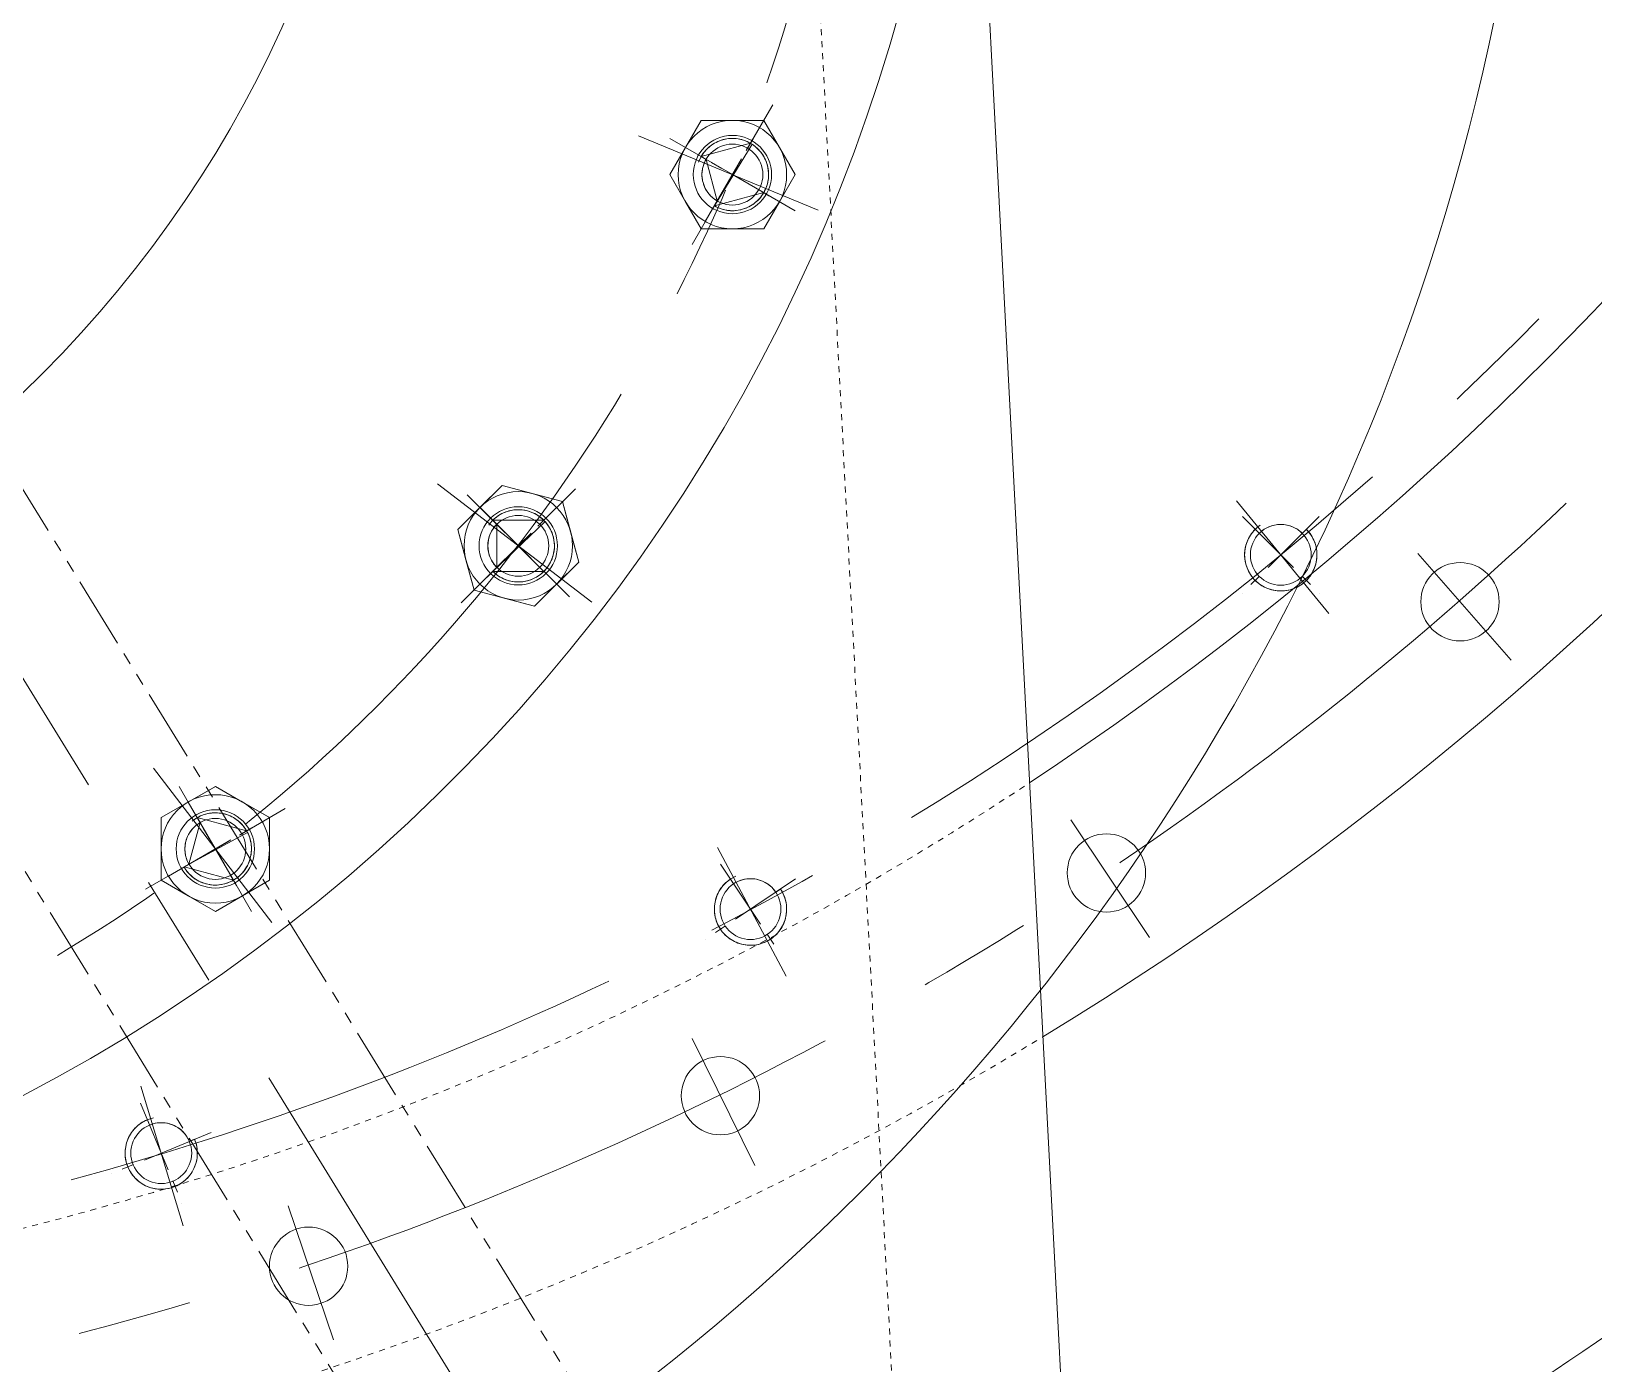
# Model space of a CAD drawing. Header units: inches. Extents: x 0 to 26418, y 0 to 20128.
# Drawn here: x 4138.2 to 4397.5, y 15173.5 to 15394.7 of the extents above; entities that cross this region are included whole.
import ezdxf

# ---------------------------------------------------------------- set-up
doc = ezdxf.new("R2010")
doc.units = ezdxf.units.IN
doc.header["$MEASUREMENT"] = 0
for name, pattern in [('ACAD_ISO02W100', [15, 12, -3]), ('CENTER', [50.8, 31.75, -6.35, 6.35, -6.35]), ('双点画线', [22, 12, -2, 2, -2, 2, -2]), ('点画线', [18, 12, -2, 2, -2]), ('虚线', [2, 1, -1])]:
    doc.linetypes.add(name, pattern=pattern)
for name, color, linetype, lineweight in [('CAXA1', 5, 'CENTER', 5), ('中心线层', 5, 'CENTER', 5), ('细实线层', 7, 'Continuous', 5), ('虚线层', 6, 'ACAD_ISO02W100', 5)]:
    doc.layers.add(name, color=color, linetype=linetype, lineweight=lineweight)

msp = doc.modelspace()

# ---------------------------------------------------------------- linework, layer by layer
at = {"color": 7, "lineweight": 5}
for p, q in [((4292.33, 15490.4), (4310.98, 15134.69)), ((4249.35, 15379.92), (4244.16, 15370.92)), ((4246.76, 15375.42), (4249.35, 15379.92)), ((4249.35, 15379.92), (4249.35, 15379.92)), ((4249.35, 15379.92), (4254.55, 15379.92)), ((4259.75, 15379.92), (4249.35, 15379.92)), ((4254.55, 15379.92), (4254.55, 15379.92)), ((4254.55, 15379.92), (4259.75, 15379.92)), ((4259.75, 15379.92), (4259.75, 15379.92)), ((4259.75, 15379.92), (4262.34, 15375.42)), ((4264.94, 15370.92), (4259.75, 15379.92)), ((4249.35, 15373.92), (4257.55, 15376.12)), ((4251.28, 15375.95), (4251.02, 15375.77)), ((4251.55, 15376.12), (4251.28, 15375.95)), ((4251.83, 15376.27), (4251.55, 15376.12)), ((4257.82, 15375.95), (4251.55, 15365.72)), ((4252.11, 15376.4), (4251.83, 15376.27)), ((4252.4, 15376.52), (4252.11, 15376.4)), ((4252.7, 15376.63), (4252.4, 15376.52)), ((4253, 15376.72), (4252.7, 15376.63)), ((4253.3, 15376.79), (4253, 15376.72)), ((4253.61, 15376.85), (4253.3, 15376.79)), ((4253.92, 15376.89), (4253.61, 15376.85)), ((4254.24, 15376.91), (4253.92, 15376.89)), ((4254.55, 15376.92), (4254.24, 15376.91)), ((4254.86, 15376.91), (4254.55, 15376.92)), ((4255.18, 15376.89), (4254.86, 15376.91)), ((4255.49, 15376.85), (4255.18, 15376.89)), ((4255.8, 15376.79), (4255.49, 15376.85)), ((4256.1, 15376.72), (4255.8, 15376.79)), ((4256.4, 15376.63), (4256.1, 15376.72)), ((4256.7, 15376.52), (4256.4, 15376.63)), ((4256.99, 15376.4), (4256.7, 15376.52)), ((4257.27, 15376.27), (4256.99, 15376.4)), ((4257.55, 15376.12), (4257.27, 15376.27)), ((4258.08, 15375.77), (4257.82, 15375.95)), ((4244.16, 15370.92), (4246.76, 15375.42)), ((4246.76, 15375.42), (4246.76, 15375.42)), ((4249.52, 15374.19), (4249.35, 15373.92)), ((4250.17, 15373.45), (4249.35, 15373.92)), ((4249.35, 15373.92), (4259.75, 15367.92)), ((4249.7, 15374.45), (4249.52, 15374.19)), ((4249.89, 15374.7), (4249.7, 15374.45)), ((4250.09, 15374.93), (4249.89, 15374.7)), ((4250.05, 15373.21), (4249.93, 15372.98)), ((4250.17, 15373.45), (4250.05, 15373.21)), ((4250.31, 15375.16), (4250.09, 15374.93)), ((4252.02, 15366.54), (4250.17, 15373.45)), ((4252.02, 15366.54), (4250.17, 15373.45)), ((4250.54, 15375.38), (4250.31, 15375.16)), ((4250.77, 15375.58), (4250.54, 15375.38)), ((4251.02, 15375.77), (4250.77, 15375.58)), ((4258.33, 15375.58), (4258.08, 15375.77)), ((4258.57, 15375.38), (4258.33, 15375.58)), ((4258.79, 15375.16), (4258.57, 15375.38)), ((4259.01, 15374.93), (4258.79, 15375.16)), ((4259.21, 15374.7), (4259.01, 15374.93)), ((4259.4, 15374.45), (4259.21, 15374.7)), ((4259.58, 15374.19), (4259.4, 15374.45)), ((4259.75, 15373.92), (4259.58, 15374.19)), ((4259.9, 15373.64), (4259.75, 15373.92)), ((4260.03, 15373.36), (4259.9, 15373.64)), ((4260.15, 15373.07), (4260.03, 15373.36)), ((4262.34, 15375.42), (4262.34, 15375.42)), ((4262.34, 15375.42), (4264.94, 15370.92)), ((4246.76, 15366.42), (4244.16, 15370.92)), ((4244.16, 15370.92), (4244.16, 15370.92)), ((4244.16, 15370.92), (4249.35, 15361.92)), ((4249.53, 15371.45), (4249.5, 15371.18)), ((4249.5, 15371.18), (4249.5, 15370.92)), ((4249.5, 15370.92), (4249.5, 15370.66)), ((4249.5, 15370.66), (4249.53, 15370.39)), ((4249.56, 15371.71), (4249.53, 15371.45)), ((4249.61, 15371.97), (4249.56, 15371.71)), ((4249.67, 15372.23), (4249.61, 15371.97)), ((4249.74, 15372.48), (4249.67, 15372.23)), ((4249.83, 15372.73), (4249.74, 15372.48)), ((4249.93, 15372.98), (4249.83, 15372.73)), ((4259.75, 15361.92), (4264.94, 15370.92)), ((4260.26, 15372.77), (4260.15, 15373.07)), ((4260.35, 15372.47), (4260.26, 15372.77)), ((4260.42, 15372.17), (4260.35, 15372.47)), ((4260.48, 15371.86), (4260.42, 15372.17)), ((4260.52, 15371.55), (4260.48, 15371.86)), ((4260.54, 15371.23), (4260.52, 15371.55)), ((4260.52, 15370.29), (4260.54, 15370.61)), ((4260.55, 15370.92), (4260.54, 15371.23)), ((4260.54, 15370.61), (4260.55, 15370.92)), ((4264.94, 15370.92), (4262.34, 15366.42)), ((4264.94, 15370.92), (4264.94, 15370.92)), ((4249.53, 15370.39), (4249.56, 15370.13)), ((4249.56, 15370.13), (4249.61, 15369.87)), ((4249.61, 15369.87), (4249.67, 15369.61)), ((4249.67, 15369.61), (4249.74, 15369.36)), ((4249.74, 15369.36), (4249.83, 15369.11)), ((4249.83, 15369.11), (4249.93, 15368.87)), ((4249.93, 15368.87), (4250.05, 15368.63)), ((4250.05, 15368.63), (4250.17, 15368.39)), ((4250.17, 15368.39), (4250.31, 15368.17)), ((4250.31, 15368.17), (4250.46, 15367.95)), ((4259.75, 15367.92), (4259.9, 15368.2)), ((4259.9, 15368.2), (4260.03, 15368.48)), ((4260.03, 15368.48), (4260.15, 15368.77)), ((4260.15, 15368.77), (4260.26, 15369.07)), ((4260.26, 15369.07), (4260.35, 15369.37)), ((4260.35, 15369.37), (4260.42, 15369.67)), ((4260.42, 15369.67), (4260.48, 15369.98)), ((4260.48, 15369.98), (4260.52, 15370.29)), ((4249.35, 15361.92), (4246.76, 15366.42)), ((4246.76, 15366.42), (4246.76, 15366.42)), ((4250.46, 15367.95), (4250.62, 15367.74)), ((4250.62, 15367.74), (4250.8, 15367.54)), ((4250.8, 15367.54), (4250.98, 15367.35)), ((4250.98, 15367.35), (4251.17, 15367.17)), ((4251.17, 15367.17), (4251.37, 15366.99)), ((4251.37, 15366.99), (4251.58, 15366.83)), ((4259.75, 15367.92), (4251.55, 15365.72)), ((4251.55, 15365.72), (4252.02, 15366.54)), ((4251.55, 15365.72), (4251.83, 15365.57)), ((4251.58, 15366.83), (4251.8, 15366.68)), ((4251.8, 15366.68), (4252.02, 15366.54)), ((4251.83, 15365.57), (4252.11, 15365.44)), ((4252.11, 15365.44), (4252.4, 15365.32)), ((4256.7, 15365.32), (4256.99, 15365.44)), ((4256.99, 15365.44), (4257.27, 15365.57)), ((4257.27, 15365.57), (4257.55, 15365.72)), ((4257.55, 15365.72), (4257.82, 15365.89)), ((4257.82, 15365.89), (4258.08, 15366.07)), ((4258.08, 15366.07), (4258.33, 15366.26)), ((4258.33, 15366.26), (4258.57, 15366.46)), ((4258.57, 15366.46), (4258.79, 15366.68)), ((4258.79, 15366.68), (4259.01, 15366.91)), ((4259.01, 15366.91), (4259.21, 15367.14)), ((4259.21, 15367.14), (4259.4, 15367.39)), ((4259.4, 15367.39), (4259.58, 15367.65)), ((4259.58, 15367.65), (4259.75, 15367.92)), ((4262.34, 15366.42), (4259.75, 15361.92)), ((4252.4, 15365.32), (4252.7, 15365.21)), ((4252.7, 15365.21), (4253, 15365.12)), ((4253, 15365.12), (4253.3, 15365.05)), ((4253.3, 15365.05), (4253.61, 15364.99)), ((4253.61, 15364.99), (4253.92, 15364.95)), ((4253.92, 15364.95), (4254.24, 15364.93)), ((4254.24, 15364.93), (4254.55, 15364.92)), ((4254.55, 15364.92), (4254.86, 15364.93)), ((4254.86, 15364.93), (4255.18, 15364.95)), ((4255.18, 15364.95), (4255.49, 15364.99)), ((4255.49, 15364.99), (4255.8, 15365.05)), ((4255.8, 15365.05), (4256.1, 15365.12)), ((4256.1, 15365.12), (4256.4, 15365.21)), ((4256.4, 15365.21), (4256.7, 15365.32)), ((4254.55, 15361.92), (4249.35, 15361.92)), ((4249.35, 15361.92), (4249.35, 15361.92)), ((4249.35, 15361.92), (4259.75, 15361.92)), ((4259.75, 15361.92), (4254.55, 15361.92)), ((4254.55, 15361.92), (4254.55, 15361.92)), ((4259.75, 15361.92), (4259.75, 15361.92)), ((4216.32, 15319.33), (4208.97, 15311.98)), ((4212.64, 15315.66), (4216.32, 15319.33)), ((4216.32, 15319.33), (4216.32, 15319.33)), ((4216.32, 15319.33), (4221.34, 15317.99)), ((4226.36, 15316.64), (4216.32, 15319.33)), ((4221.34, 15317.99), (4221.34, 15317.99)), ((4221.34, 15317.99), (4226.36, 15316.64)), ((4226.36, 15316.64), (4226.36, 15316.64)), ((4226.36, 15316.64), (4227.7, 15311.62)), ((4229.05, 15306.6), (4226.36, 15316.64)), ((4208.97, 15311.98), (4212.64, 15315.66)), ((4212.64, 15315.66), (4212.64, 15315.66)), ((4214.99, 15313.75), (4214.77, 15313.54)), ((4215.23, 15313.96), (4214.99, 15313.75)), ((4215.48, 15314.15), (4215.23, 15313.96)), ((4215.74, 15314.33), (4215.48, 15314.15)), ((4216.01, 15314.49), (4215.74, 15314.33)), ((4216.28, 15314.64), (4216.01, 15314.49)), ((4216.57, 15314.78), (4216.28, 15314.64)), ((4216.86, 15314.9), (4216.57, 15314.78)), ((4217.15, 15315), (4216.86, 15314.9)), ((4217.45, 15315.09), (4217.15, 15315)), ((4217.76, 15315.16), (4217.45, 15315.09)), ((4218.07, 15315.22), (4217.76, 15315.16)), ((4218.38, 15315.26), (4218.07, 15315.22)), ((4218.69, 15315.29), (4218.38, 15315.26)), ((4219.01, 15315.29), (4218.69, 15315.29)), ((4219.32, 15315.29), (4219.01, 15315.29)), ((4219.63, 15315.26), (4219.32, 15315.29)), ((4219.95, 15315.22), (4219.63, 15315.26)), ((4220.26, 15315.16), (4219.95, 15315.22)), ((4220.56, 15315.09), (4220.26, 15315.16)), ((4220.86, 15315), (4220.56, 15315.09)), ((4221.16, 15314.9), (4220.86, 15315)), ((4221.45, 15314.78), (4221.16, 15314.9)), ((4221.73, 15314.64), (4221.45, 15314.78)), ((4222.01, 15314.49), (4221.73, 15314.64)), ((4222.28, 15314.33), (4222.01, 15314.49)), ((4222.53, 15314.15), (4222.28, 15314.33)), ((4222.78, 15313.96), (4222.53, 15314.15)), ((4223.02, 15313.75), (4222.78, 15313.96)), ((4223.25, 15313.54), (4223.02, 15313.75)), ((4210.31, 15306.96), (4208.97, 15311.98)), ((4208.97, 15311.98), (4208.97, 15311.98)), ((4208.97, 15311.98), (4211.66, 15301.95)), ((4214.29, 15311.1), (4214.2, 15310.86)), ((4214.39, 15311.35), (4214.29, 15311.1)), ((4214.51, 15311.59), (4214.39, 15311.35)), ((4214.63, 15311.82), (4214.51, 15311.59)), ((4214.77, 15312.05), (4214.63, 15311.82)), ((4215.43, 15312.87), (4214.77, 15313.54)), ((4214.77, 15313.54), (4223.25, 15313.54)), ((4214.77, 15313.54), (4223.25, 15305.05)), ((4223.47, 15313.31), (4214.77, 15305.05)), ((4214.92, 15312.26), (4214.77, 15312.05)), ((4215.08, 15312.47), (4214.92, 15312.26)), ((4215.25, 15312.68), (4215.08, 15312.47)), ((4215.43, 15312.87), (4215.25, 15312.68)), ((4215.43, 15305.72), (4215.43, 15312.87)), ((4215.43, 15305.72), (4215.43, 15312.87)), ((4223.67, 15313.07), (4223.47, 15313.31)), ((4223.86, 15312.82), (4223.67, 15313.07)), ((4224.04, 15312.56), (4223.86, 15312.82)), ((4224.2, 15312.29), (4224.04, 15312.56)), ((4224.35, 15312.02), (4224.2, 15312.29)), ((4224.49, 15311.73), (4224.35, 15312.02)), ((4224.61, 15311.44), (4224.49, 15311.73)), ((4224.71, 15311.15), (4224.61, 15311.44)), ((4224.8, 15310.85), (4224.71, 15311.15)), ((4227.7, 15311.62), (4227.7, 15311.62)), ((4227.7, 15311.62), (4229.05, 15306.6)), ((4340.53, 15311.06), (4340.37, 15310.79)), ((4340.71, 15311.32), (4340.53, 15311.06)), ((4340.9, 15311.57), (4340.71, 15311.32)), ((4341.11, 15311.81), (4340.9, 15311.57)), ((4341.32, 15312.04), (4341.11, 15311.81)), ((4341.99, 15311.37), (4341.32, 15312.04)), ((4341.32, 15312.04), (4341.32, 15312.04)), ((4342.18, 15311.55), (4341.99, 15311.37)), ((4341.99, 15311.37), (4341.99, 15311.37)), ((4342.38, 15311.72), (4342.18, 15311.55)), ((4342.59, 15311.88), (4342.38, 15311.72)), ((4342.81, 15312.03), (4342.59, 15311.88)), ((4343.04, 15312.17), (4342.81, 15312.03)), ((4343.27, 15312.3), (4343.04, 15312.17)), ((4343.51, 15312.41), (4343.27, 15312.3)), ((4343.75, 15312.51), (4343.51, 15312.41)), ((4344, 15312.6), (4343.75, 15312.51)), ((4344.26, 15312.67), (4344, 15312.6)), ((4344.51, 15312.74), (4344.26, 15312.67)), ((4344.77, 15312.78), (4344.51, 15312.74)), ((4345.04, 15312.82), (4344.77, 15312.78)), ((4345.3, 15312.84), (4345.04, 15312.82)), ((4345.56, 15312.85), (4345.3, 15312.84)), ((4345.83, 15312.84), (4345.56, 15312.85)), ((4346.09, 15312.82), (4345.83, 15312.84)), ((4346.35, 15312.78), (4346.09, 15312.82)), ((4346.61, 15312.74), (4346.35, 15312.78)), ((4346.87, 15312.67), (4346.61, 15312.74)), ((4347.13, 15312.6), (4346.87, 15312.67)), ((4347.37, 15312.51), (4347.13, 15312.6)), ((4347.62, 15312.41), (4347.37, 15312.51)), ((4347.86, 15312.3), (4347.62, 15312.41)), ((4348.09, 15312.17), (4347.86, 15312.3)), ((4348.32, 15312.03), (4348.09, 15312.17)), ((4348.53, 15311.88), (4348.32, 15312.03)), ((4348.74, 15311.72), (4348.53, 15311.88)), ((4348.95, 15311.55), (4348.74, 15311.72)), ((4349.14, 15311.37), (4348.95, 15311.55)), ((4349.81, 15312.04), (4349.14, 15311.37)), ((4349.14, 15311.37), (4349.14, 15311.37)), ((4350.02, 15311.81), (4349.81, 15312.04)), ((4349.81, 15312.04), (4349.81, 15312.04)), ((4350.23, 15311.57), (4350.02, 15311.81)), ((4350.42, 15311.32), (4350.23, 15311.57)), ((4350.6, 15311.06), (4350.42, 15311.32)), ((4350.76, 15310.79), (4350.6, 15311.06)), ((4213.96, 15309.56), (4213.95, 15309.29)), ((4213.95, 15309.29), (4213.96, 15309.03)), ((4213.98, 15309.82), (4213.96, 15309.56)), ((4213.96, 15309.03), (4213.98, 15308.77)), ((4214.02, 15310.08), (4213.98, 15309.82)), ((4213.98, 15308.77), (4214.02, 15308.5)), ((4214.07, 15310.34), (4214.02, 15310.08)), ((4214.02, 15308.5), (4214.07, 15308.24)), ((4214.13, 15310.6), (4214.07, 15310.34)), ((4214.2, 15310.86), (4214.13, 15310.6)), ((4224.88, 15310.54), (4224.8, 15310.85)), ((4224.93, 15310.23), (4224.88, 15310.54)), ((4224.97, 15309.92), (4224.93, 15310.23)), ((4224.93, 15308.36), (4224.97, 15308.67)), ((4225, 15309.61), (4224.97, 15309.92)), ((4224.97, 15308.67), (4225, 15308.98)), ((4225.01, 15309.29), (4225, 15309.61)), ((4225, 15308.98), (4225.01, 15309.29)), ((4339.6, 15308.42), (4339.57, 15308.11)), ((4339.64, 15308.73), (4339.6, 15308.42)), ((4339.7, 15309.04), (4339.64, 15308.73)), ((4339.77, 15309.35), (4339.7, 15309.04)), ((4339.86, 15309.65), (4339.77, 15309.35)), ((4339.96, 15309.94), (4339.86, 15309.65)), ((4340.08, 15310.23), (4339.96, 15309.94)), ((4340.22, 15310.52), (4340.08, 15310.23)), ((4340.37, 15310.79), (4340.22, 15310.52)), ((4350.91, 15310.52), (4350.76, 15310.79)), ((4351.05, 15310.23), (4350.91, 15310.52)), ((4351.17, 15309.94), (4351.05, 15310.23)), ((4351.27, 15309.65), (4351.17, 15309.94)), ((4351.36, 15309.35), (4351.27, 15309.65)), ((4351.43, 15309.04), (4351.36, 15309.35)), ((4351.49, 15308.73), (4351.43, 15309.04)), ((4351.53, 15308.42), (4351.49, 15308.73)), ((4351.56, 15308.11), (4351.53, 15308.42)), ((4211.66, 15301.95), (4210.31, 15306.96)), ((4210.31, 15306.96), (4210.31, 15306.96)), ((4214.07, 15308.24), (4214.13, 15307.99)), ((4214.13, 15307.99), (4214.2, 15307.73)), ((4214.2, 15307.73), (4214.29, 15307.48)), ((4214.29, 15307.48), (4214.39, 15307.24)), ((4214.39, 15307.24), (4214.51, 15307)), ((4214.51, 15307), (4214.63, 15306.77)), ((4214.63, 15306.77), (4214.77, 15306.54)), ((4214.77, 15306.54), (4214.92, 15306.32)), ((4214.92, 15306.32), (4215.08, 15306.11)), ((4215.08, 15306.11), (4215.25, 15305.91)), ((4215.25, 15305.91), (4215.43, 15305.72)), ((4221.7, 15299.26), (4229.05, 15306.6)), ((4223.67, 15305.52), (4223.86, 15305.77)), ((4223.86, 15305.77), (4224.04, 15306.03)), ((4224.04, 15306.03), (4224.2, 15306.29)), ((4224.2, 15306.29), (4224.35, 15306.57)), ((4224.35, 15306.57), (4224.49, 15306.85)), ((4224.49, 15306.85), (4224.61, 15307.14)), ((4224.61, 15307.14), (4224.71, 15307.44)), ((4224.71, 15307.44), (4224.8, 15307.74)), ((4224.8, 15307.74), (4224.88, 15308.05)), ((4224.88, 15308.05), (4224.93, 15308.36)), ((4229.05, 15306.6), (4225.37, 15302.93)), ((4229.05, 15306.6), (4229.05, 15306.6)), ((4339.57, 15308.11), (4339.56, 15307.79)), ((4339.56, 15307.79), (4339.57, 15307.48)), ((4339.57, 15307.48), (4339.6, 15307.17)), ((4339.6, 15307.17), (4339.64, 15306.85)), ((4339.64, 15306.85), (4339.7, 15306.55)), ((4339.7, 15306.55), (4339.77, 15306.24)), ((4339.77, 15306.24), (4339.86, 15305.94)), ((4339.86, 15305.94), (4339.96, 15305.64)), ((4351.17, 15305.64), (4351.27, 15305.94)), ((4351.27, 15305.94), (4351.36, 15306.24)), ((4351.36, 15306.24), (4351.43, 15306.55)), ((4351.43, 15306.55), (4351.49, 15306.85)), ((4351.49, 15306.85), (4351.53, 15307.17)), ((4351.53, 15307.17), (4351.56, 15307.48)), ((4351.56, 15307.79), (4351.56, 15308.11)), ((4351.56, 15307.48), (4351.56, 15307.79)), ((4214.77, 15305.05), (4215.43, 15305.72)), ((4214.77, 15305.05), (4214.99, 15304.84)), ((4223.25, 15305.05), (4214.77, 15305.05)), ((4214.99, 15304.84), (4215.23, 15304.63)), ((4215.23, 15304.63), (4215.48, 15304.44)), ((4215.48, 15304.44), (4215.74, 15304.26)), ((4215.74, 15304.26), (4216.01, 15304.1)), ((4216.01, 15304.1), (4216.28, 15303.95)), ((4216.28, 15303.95), (4216.57, 15303.81)), ((4216.57, 15303.81), (4216.86, 15303.69)), ((4216.86, 15303.69), (4217.15, 15303.59)), ((4217.15, 15303.59), (4217.45, 15303.5)), ((4217.45, 15303.5), (4217.76, 15303.43)), ((4217.76, 15303.43), (4218.07, 15303.37)), ((4218.07, 15303.37), (4218.38, 15303.33)), ((4218.38, 15303.33), (4218.69, 15303.3)), ((4218.69, 15303.3), (4219.01, 15303.29)), ((4219.01, 15303.29), (4219.32, 15303.3)), ((4219.32, 15303.3), (4219.63, 15303.33)), ((4219.63, 15303.33), (4219.95, 15303.37)), ((4219.95, 15303.37), (4220.26, 15303.43)), ((4220.26, 15303.43), (4220.56, 15303.5)), ((4220.56, 15303.5), (4220.86, 15303.59)), ((4220.86, 15303.59), (4221.16, 15303.69)), ((4221.16, 15303.69), (4221.45, 15303.81)), ((4221.45, 15303.81), (4221.73, 15303.95)), ((4221.73, 15303.95), (4222.01, 15304.1)), ((4222.01, 15304.1), (4222.28, 15304.26)), ((4222.28, 15304.26), (4222.53, 15304.44)), ((4222.53, 15304.44), (4222.78, 15304.63)), ((4222.78, 15304.63), (4223.02, 15304.84)), ((4223.02, 15304.84), (4223.25, 15305.05)), ((4223.25, 15305.05), (4223.47, 15305.28)), ((4223.47, 15305.28), (4223.67, 15305.52)), ((4339.96, 15305.64), (4340.08, 15305.35)), ((4340.08, 15305.35), (4340.22, 15305.07)), ((4340.22, 15305.07), (4340.37, 15304.79)), ((4340.37, 15304.79), (4340.53, 15304.53)), ((4340.53, 15304.53), (4340.71, 15304.27)), ((4340.71, 15304.27), (4340.9, 15304.02)), ((4340.9, 15304.02), (4341.11, 15303.78)), ((4341.11, 15303.78), (4341.32, 15303.55)), ((4341.32, 15303.55), (4341.32, 15303.55)), ((4341.32, 15303.55), (4341.55, 15303.33)), ((4341.55, 15303.33), (4341.79, 15303.13)), ((4349.34, 15303.13), (4349.58, 15303.33)), ((4349.58, 15303.33), (4349.81, 15303.55)), ((4349.81, 15303.55), (4350.02, 15303.78)), ((4350.02, 15303.78), (4350.23, 15304.02)), ((4350.23, 15304.02), (4350.42, 15304.27)), ((4350.42, 15304.27), (4350.6, 15304.53)), ((4350.6, 15304.53), (4350.76, 15304.79)), ((4350.76, 15304.79), (4350.91, 15305.07)), ((4350.91, 15305.07), (4351.05, 15305.35)), ((4351.05, 15305.35), (4351.17, 15305.64)), ((4216.68, 15300.6), (4211.66, 15301.95)), ((4211.66, 15301.95), (4211.66, 15301.95)), ((4211.66, 15301.95), (4221.7, 15299.26)), ((4221.7, 15299.26), (4216.68, 15300.6)), ((4216.68, 15300.6), (4216.68, 15300.6)), ((4225.37, 15302.93), (4221.7, 15299.26)), ((4341.79, 15303.13), (4342.04, 15302.94)), ((4342.04, 15302.94), (4342.3, 15302.76)), ((4342.3, 15302.76), (4342.56, 15302.6)), ((4342.56, 15302.6), (4342.84, 15302.45)), ((4342.84, 15302.45), (4343.12, 15302.31)), ((4343.12, 15302.31), (4343.41, 15302.19)), ((4343.41, 15302.19), (4343.71, 15302.09)), ((4343.71, 15302.09), (4344.01, 15302)), ((4344.01, 15302), (4344.32, 15301.92)), ((4344.32, 15301.92), (4344.63, 15301.87)), ((4344.63, 15301.87), (4344.94, 15301.83)), ((4344.94, 15301.83), (4345.25, 15301.8)), ((4345.25, 15301.8), (4345.56, 15301.79)), ((4345.56, 15301.79), (4345.88, 15301.8)), ((4345.88, 15301.8), (4346.19, 15301.83)), ((4346.19, 15301.83), (4346.5, 15301.87)), ((4346.5, 15301.87), (4346.81, 15301.92)), ((4346.81, 15301.92), (4347.12, 15302)), ((4347.12, 15302), (4347.42, 15302.09)), ((4347.42, 15302.09), (4347.71, 15302.19)), ((4347.71, 15302.19), (4348, 15302.31)), ((4348, 15302.31), (4348.29, 15302.45)), ((4348.29, 15302.45), (4348.56, 15302.6)), ((4348.56, 15302.6), (4348.83, 15302.76)), ((4348.83, 15302.76), (4349.09, 15302.94)), ((4349.09, 15302.94), (4349.34, 15303.13)), ((4221.7, 15299.26), (4221.7, 15299.26)), ((4168.73, 15269.36), (4159.73, 15264.16)), ((4164.23, 15266.76), (4168.73, 15269.36)), ((4168.73, 15269.36), (4168.73, 15269.36)), ((4168.73, 15269.36), (4173.23, 15266.76)), ((4177.73, 15264.16), (4168.73, 15269.36)), ((4159.73, 15264.16), (4164.23, 15266.76)), ((4164.23, 15266.76), (4164.23, 15266.76)), ((4166, 15264.31), (4165.73, 15264.16)), ((4166.29, 15264.45), (4166, 15264.31)), ((4166.58, 15264.57), (4166.29, 15264.45)), ((4166.87, 15264.67), (4166.58, 15264.57)), ((4167.17, 15264.76), (4166.87, 15264.67)), ((4167.48, 15264.84), (4167.17, 15264.76)), ((4167.79, 15264.89), (4167.48, 15264.84)), ((4168.1, 15264.93), (4167.79, 15264.89)), ((4168.41, 15264.96), (4168.1, 15264.93)), ((4168.73, 15264.97), (4168.41, 15264.96)), ((4169.04, 15264.96), (4168.73, 15264.97)), ((4169.35, 15264.93), (4169.04, 15264.96)), ((4169.66, 15264.89), (4169.35, 15264.93)), ((4169.97, 15264.84), (4169.66, 15264.89)), ((4170.28, 15264.76), (4169.97, 15264.84)), ((4170.58, 15264.67), (4170.28, 15264.76)), ((4170.88, 15264.57), (4170.58, 15264.67)), ((4171.17, 15264.45), (4170.88, 15264.57)), ((4171.45, 15264.31), (4171.17, 15264.45)), ((4171.73, 15264.16), (4171.45, 15264.31)), ((4173.23, 15266.76), (4173.23, 15266.76)), ((4173.23, 15266.76), (4177.73, 15264.16)), ((4159.73, 15258.97), (4159.73, 15264.16)), ((4159.73, 15264.16), (4159.73, 15264.16)), ((4159.73, 15264.16), (4159.73, 15253.77)), ((4174.07, 15261.69), (4163.53, 15255.97)), ((4164.35, 15256.44), (4166.2, 15263.34)), ((4164.35, 15256.44), (4166.2, 15263.34)), ((4164.49, 15261.72), (4164.35, 15261.49)), ((4164.64, 15261.94), (4164.49, 15261.72)), ((4164.8, 15262.15), (4164.64, 15261.94)), ((4164.97, 15262.35), (4164.8, 15262.15)), ((4165.15, 15262.54), (4164.97, 15262.35)), ((4165.35, 15262.72), (4165.15, 15262.54)), ((4165.55, 15262.89), (4165.35, 15262.72)), ((4165.76, 15263.05), (4165.55, 15262.89)), ((4166.2, 15263.34), (4165.73, 15264.16)), ((4165.73, 15264.16), (4173.92, 15261.97)), ((4165.73, 15264.16), (4171.73, 15253.77)), ((4165.97, 15263.2), (4165.76, 15263.05)), ((4166.2, 15263.34), (4165.97, 15263.2)), ((4171.99, 15264), (4171.73, 15264.16)), ((4172.25, 15263.82), (4171.99, 15264)), ((4172.5, 15263.63), (4172.25, 15263.82)), ((4172.74, 15263.43), (4172.5, 15263.63)), ((4172.97, 15263.21), (4172.74, 15263.43)), ((4173.18, 15262.98), (4172.97, 15263.21)), ((4173.39, 15262.74), (4173.18, 15262.98)), ((4173.58, 15262.49), (4173.39, 15262.74)), ((4173.76, 15262.24), (4173.58, 15262.49)), ((4173.92, 15261.97), (4173.76, 15262.24)), ((4174.21, 15261.41), (4174.07, 15261.69)), ((4177.73, 15264.16), (4177.73, 15264.16)), ((4177.73, 15264.16), (4177.73, 15258.97)), ((4177.73, 15253.77), (4177.73, 15264.16)), ((4163.68, 15259.23), (4163.67, 15258.97)), ((4163.7, 15259.5), (4163.68, 15259.23)), ((4163.74, 15259.76), (4163.7, 15259.5)), ((4163.78, 15260.02), (4163.74, 15259.76)), ((4163.85, 15260.27), (4163.78, 15260.02)), ((4163.92, 15260.53), (4163.85, 15260.27)), ((4164.01, 15260.78), (4163.92, 15260.53)), ((4164.11, 15261.02), (4164.01, 15260.78)), ((4164.22, 15261.26), (4164.11, 15261.02)), ((4164.35, 15261.49), (4164.22, 15261.26)), ((4174.33, 15261.12), (4174.21, 15261.41)), ((4174.43, 15260.82), (4174.33, 15261.12)), ((4174.52, 15260.52), (4174.43, 15260.82)), ((4174.59, 15260.21), (4174.52, 15260.52)), ((4174.65, 15259.91), (4174.59, 15260.21)), ((4174.69, 15259.59), (4174.65, 15259.91)), ((4174.72, 15259.28), (4174.69, 15259.59)), ((4174.73, 15258.97), (4174.72, 15259.28)), ((4159.73, 15253.77), (4159.73, 15258.97)), ((4159.73, 15258.97), (4159.73, 15258.97)), ((4163.67, 15258.97), (4163.68, 15258.7)), ((4163.68, 15258.7), (4163.7, 15258.44)), ((4163.7, 15258.44), (4163.74, 15258.18)), ((4163.74, 15258.18), (4163.78, 15257.92)), ((4163.78, 15257.92), (4163.85, 15257.66)), ((4163.85, 15257.66), (4163.92, 15257.41)), ((4163.92, 15257.41), (4164.01, 15257.16)), ((4164.01, 15257.16), (4164.11, 15256.91)), ((4164.11, 15256.91), (4164.22, 15256.67)), ((4164.22, 15256.67), (4164.35, 15256.44)), ((4174.07, 15256.24), (4174.21, 15256.53)), ((4174.21, 15256.53), (4174.33, 15256.82)), ((4174.33, 15256.82), (4174.43, 15257.11)), ((4174.43, 15257.11), (4174.52, 15257.41)), ((4174.52, 15257.41), (4174.59, 15257.72)), ((4174.59, 15257.72), (4174.65, 15258.03)), ((4174.65, 15258.03), (4174.69, 15258.34)), ((4174.69, 15258.34), (4174.72, 15258.65)), ((4174.72, 15258.65), (4174.73, 15258.97)), ((4177.73, 15258.97), (4177.73, 15258.97)), ((4177.73, 15258.97), (4177.73, 15253.77)), ((4163.53, 15255.97), (4164.35, 15256.44)), ((4163.53, 15255.97), (4163.69, 15255.7)), ((4171.73, 15253.77), (4163.53, 15255.97)), ((4163.69, 15255.7), (4163.87, 15255.44)), ((4163.87, 15255.44), (4164.06, 15255.19)), ((4164.06, 15255.19), (4164.27, 15254.95)), ((4164.27, 15254.95), (4164.48, 15254.72)), ((4164.48, 15254.72), (4164.71, 15254.51)), ((4164.71, 15254.51), (4164.95, 15254.3)), ((4164.95, 15254.3), (4165.2, 15254.11)), ((4165.2, 15254.11), (4165.46, 15253.94)), ((4165.46, 15253.94), (4165.73, 15253.77)), ((4171.73, 15253.77), (4171.99, 15253.94)), ((4171.99, 15253.94), (4172.25, 15254.11)), ((4172.25, 15254.11), (4172.5, 15254.3)), ((4172.5, 15254.3), (4172.74, 15254.51)), ((4172.74, 15254.51), (4172.97, 15254.72)), ((4172.97, 15254.72), (4173.18, 15254.95)), ((4173.18, 15254.95), (4173.39, 15255.19)), ((4173.39, 15255.19), (4173.58, 15255.44)), ((4173.58, 15255.44), (4173.76, 15255.7)), ((4173.76, 15255.7), (4173.92, 15255.97)), ((4173.92, 15255.97), (4174.07, 15256.24)), ((4254.21, 15253.97), (4253.96, 15253.79)), ((4254.74, 15253.18), (4254.21, 15253.97)), ((4254.21, 15253.97), (4254.21, 15253.97)), ((4256.43, 15253.91), (4256.17, 15253.84)), ((4256.69, 15253.96), (4256.43, 15253.91)), ((4256.95, 15254), (4256.69, 15253.96)), ((4257.22, 15254.02), (4256.95, 15254)), ((4257.48, 15254.03), (4257.22, 15254.02)), ((4257.74, 15254.03), (4257.48, 15254.03)), ((4258.01, 15254.01), (4257.74, 15254.03)), ((4258.27, 15253.98), (4258.01, 15254.01)), ((4258.53, 15253.94), (4258.27, 15253.98)), ((4258.79, 15253.88), (4258.53, 15253.94)), ((4164.23, 15251.17), (4159.73, 15253.77)), ((4159.73, 15253.77), (4159.73, 15253.77)), ((4159.73, 15253.77), (4168.73, 15248.57)), ((4165.73, 15253.77), (4166, 15253.62)), ((4166, 15253.62), (4166.29, 15253.49)), ((4166.29, 15253.49), (4166.58, 15253.37)), ((4166.58, 15253.37), (4166.87, 15253.26)), ((4166.87, 15253.26), (4167.17, 15253.17)), ((4167.17, 15253.17), (4167.48, 15253.1)), ((4167.48, 15253.1), (4167.79, 15253.04)), ((4167.79, 15253.04), (4168.1, 15253)), ((4168.1, 15253), (4168.41, 15252.98)), ((4168.41, 15252.98), (4168.73, 15252.97)), ((4168.73, 15248.57), (4177.73, 15253.77)), ((4168.73, 15252.97), (4169.04, 15252.98)), ((4169.04, 15252.98), (4169.35, 15253)), ((4169.35, 15253), (4169.66, 15253.04)), ((4169.66, 15253.04), (4169.97, 15253.1)), ((4169.97, 15253.1), (4170.28, 15253.17)), ((4170.28, 15253.17), (4170.58, 15253.26)), ((4170.58, 15253.26), (4170.88, 15253.37)), ((4170.88, 15253.37), (4171.17, 15253.49)), ((4171.17, 15253.49), (4171.45, 15253.62)), ((4171.45, 15253.62), (4171.73, 15253.77)), ((4177.73, 15253.77), (4173.23, 15251.17)), ((4177.73, 15253.77), (4177.73, 15253.77)), ((4252.03, 15251.35), (4251.92, 15251.06)), ((4252.16, 15251.64), (4252.03, 15251.35)), ((4252.31, 15251.91), (4252.16, 15251.64)), ((4252.47, 15252.18), (4252.31, 15251.91)), ((4252.65, 15252.44), (4252.47, 15252.18)), ((4252.83, 15252.7), (4252.65, 15252.44)), ((4253.03, 15252.94), (4252.83, 15252.7)), ((4253.25, 15253.17), (4253.03, 15252.94)), ((4253.47, 15253.39), (4253.25, 15253.17)), ((4253.71, 15253.59), (4253.47, 15253.39)), ((4253.96, 15253.79), (4253.71, 15253.59)), ((4254.96, 15253.32), (4254.74, 15253.18)), ((4254.74, 15253.18), (4254.74, 15253.18)), ((4255.19, 15253.45), (4254.96, 15253.32)), ((4255.43, 15253.57), (4255.19, 15253.45)), ((4255.67, 15253.67), (4255.43, 15253.57)), ((4255.92, 15253.77), (4255.67, 15253.67)), ((4256.17, 15253.84), (4255.92, 15253.77)), ((4259.04, 15253.81), (4258.79, 15253.88)), ((4259.29, 15253.72), (4259.04, 15253.81)), ((4259.54, 15253.62), (4259.29, 15253.72)), ((4259.78, 15253.51), (4259.54, 15253.62)), ((4260.01, 15253.39), (4259.78, 15253.51)), ((4260.24, 15253.25), (4260.01, 15253.39)), ((4260.46, 15253.11), (4260.24, 15253.25)), ((4260.67, 15252.95), (4260.46, 15253.11)), ((4260.88, 15252.78), (4260.67, 15252.95)), ((4261.07, 15252.6), (4260.88, 15252.78)), ((4261.26, 15252.41), (4261.07, 15252.6)), ((4261.43, 15252.21), (4261.26, 15252.41)), ((4261.59, 15252), (4261.43, 15252.21)), ((4261.75, 15251.79), (4261.59, 15252)), ((4262.53, 15252.31), (4261.75, 15251.79)), ((4261.75, 15251.79), (4261.75, 15251.79)), ((4262.7, 15252.05), (4262.53, 15252.31)), ((4262.53, 15252.31), (4262.53, 15252.31)), ((4262.86, 15251.77), (4262.7, 15252.05)), ((4262.99, 15251.49), (4262.86, 15251.77)), ((4263.12, 15251.2), (4262.99, 15251.49)), ((4168.73, 15248.57), (4164.23, 15251.17)), ((4164.23, 15251.17), (4164.23, 15251.17)), ((4173.23, 15251.17), (4168.73, 15248.57)), ((4251.57, 15249.53), (4251.55, 15249.22)), ((4251.55, 15249.22), (4251.55, 15248.9)), ((4251.55, 15248.9), (4251.56, 15248.59)), ((4251.61, 15249.84), (4251.57, 15249.53)), ((4251.66, 15250.15), (4251.61, 15249.84)), ((4251.73, 15250.46), (4251.66, 15250.15)), ((4251.82, 15250.76), (4251.73, 15250.46)), ((4251.92, 15251.06), (4251.82, 15250.76)), ((4263.23, 15250.91), (4263.12, 15251.2)), ((4263.32, 15250.61), (4263.23, 15250.91)), ((4263.4, 15250.31), (4263.32, 15250.61)), ((4263.46, 15250), (4263.4, 15250.31)), ((4263.5, 15249.69), (4263.46, 15250)), ((4263.53, 15249.37), (4263.5, 15249.69)), ((4263.52, 15248.43), (4263.54, 15248.75)), ((4263.55, 15249.06), (4263.53, 15249.37)), ((4263.54, 15248.75), (4263.55, 15249.06)), ((4168.73, 15248.57), (4168.73, 15248.57)), ((4251.56, 15248.59), (4251.59, 15248.28)), ((4251.59, 15248.28), (4251.63, 15247.97)), ((4251.63, 15247.97), (4251.69, 15247.66)), ((4251.69, 15247.66), (4251.77, 15247.35)), ((4251.77, 15247.35), (4251.86, 15247.05)), ((4251.86, 15247.05), (4251.97, 15246.76)), ((4251.97, 15246.76), (4252.1, 15246.47)), ((4252.1, 15246.47), (4252.24, 15246.19)), ((4252.24, 15246.19), (4252.39, 15245.91)), ((4262.78, 15246.05), (4262.93, 15246.33)), ((4262.93, 15246.33), (4263.06, 15246.61)), ((4263.06, 15246.61), (4263.18, 15246.9)), ((4263.18, 15246.9), (4263.28, 15247.2)), ((4263.28, 15247.2), (4263.36, 15247.5)), ((4263.36, 15247.5), (4263.43, 15247.81)), ((4263.43, 15247.81), (4263.48, 15248.12)), ((4263.48, 15248.12), (4263.52, 15248.43)), ((4252.39, 15245.91), (4252.56, 15245.65)), ((4252.56, 15245.65), (4252.56, 15245.65)), ((4252.56, 15245.65), (4252.74, 15245.39)), ((4252.74, 15245.39), (4252.93, 15245.14)), ((4252.93, 15245.14), (4253.14, 15244.91)), ((4253.14, 15244.91), (4253.36, 15244.68)), ((4253.36, 15244.68), (4253.59, 15244.47)), ((4253.59, 15244.47), (4253.83, 15244.27)), ((4253.83, 15244.27), (4254.08, 15244.08)), ((4254.08, 15244.08), (4254.34, 15243.91)), ((4254.34, 15243.91), (4254.61, 15243.75)), ((4254.61, 15243.75), (4254.89, 15243.6)), ((4254.89, 15243.6), (4255.18, 15243.47)), ((4259.77, 15243.41), (4260.06, 15243.53)), ((4260.06, 15243.53), (4260.34, 15243.67)), ((4260.34, 15243.67), (4260.61, 15243.82)), ((4260.61, 15243.82), (4260.88, 15243.99)), ((4260.88, 15243.99), (4261.14, 15244.17)), ((4261.14, 15244.17), (4261.38, 15244.37)), ((4261.38, 15244.37), (4261.62, 15244.58)), ((4261.62, 15244.58), (4261.84, 15244.79)), ((4261.84, 15244.79), (4262.06, 15245.03)), ((4262.06, 15245.03), (4262.26, 15245.27)), ((4262.26, 15245.27), (4262.45, 15245.52)), ((4262.45, 15245.52), (4262.62, 15245.78)), ((4262.62, 15245.78), (4262.78, 15246.05)), ((4255.18, 15243.47), (4255.47, 15243.35)), ((4255.47, 15243.35), (4255.77, 15243.25)), ((4255.77, 15243.25), (4256.07, 15243.17)), ((4256.07, 15243.17), (4256.38, 15243.1)), ((4256.38, 15243.1), (4256.69, 15243.04)), ((4256.69, 15243.04), (4257, 15243.01)), ((4257, 15243.01), (4257.31, 15242.99)), ((4257.31, 15242.99), (4257.62, 15242.98)), ((4257.62, 15242.98), (4257.94, 15242.99)), ((4257.94, 15242.99), (4258.25, 15243.02)), ((4258.25, 15243.02), (4258.56, 15243.07)), ((4258.56, 15243.07), (4258.87, 15243.13)), ((4258.87, 15243.13), (4259.17, 15243.21)), ((4259.17, 15243.21), (4259.47, 15243.3)), ((4259.47, 15243.3), (4259.77, 15243.41)), ((4155.39, 15212.6), (4155.18, 15212.37)), ((4155.62, 15212.82), (4155.39, 15212.6)), ((4155.85, 15213.03), (4155.62, 15212.82)), ((4156.09, 15213.23), (4155.85, 15213.03)), ((4156.35, 15213.42), (4156.09, 15213.23)), ((4156.61, 15213.59), (4156.35, 15213.42)), ((4156.88, 15213.74), (4156.61, 15213.59)), ((4157.16, 15213.89), (4156.88, 15213.74)), ((4157.45, 15214.01), (4157.16, 15213.89)), ((4157.81, 15213.14), (4157.45, 15214.01)), ((4157.45, 15214.01), (4157.45, 15214.01)), ((4158.06, 15213.23), (4157.81, 15213.14)), ((4157.81, 15213.14), (4157.81, 15213.14)), ((4158.31, 15213.32), (4158.06, 15213.23)), ((4158.57, 15213.38), (4158.31, 15213.32)), ((4158.82, 15213.44), (4158.57, 15213.38)), ((4159.09, 15213.48), (4158.82, 15213.44)), ((4159.35, 15213.51), (4159.09, 15213.48)), ((4159.61, 15213.52), (4159.35, 15213.51)), ((4159.88, 15213.52), (4159.61, 15213.52)), ((4160.14, 15213.51), (4159.88, 15213.52)), ((4160.41, 15213.48), (4160.14, 15213.51)), ((4160.67, 15213.44), (4160.41, 15213.48)), ((4160.93, 15213.38), (4160.67, 15213.44)), ((4161.18, 15213.32), (4160.93, 15213.38)), ((4161.43, 15213.23), (4161.18, 15213.32)), ((4161.68, 15213.14), (4161.43, 15213.23)), ((4161.92, 15213.03), (4161.68, 15213.14)), ((4162.16, 15212.91), (4161.92, 15213.03)), ((4162.39, 15212.78), (4162.16, 15212.91)), ((4162.61, 15212.64), (4162.39, 15212.78)), ((4162.82, 15212.48), (4162.61, 15212.64)), ((4163.03, 15212.31), (4162.82, 15212.48)), ((4153.91, 15209.87), (4153.85, 15209.56)), ((4153.99, 15210.18), (4153.91, 15209.87)), ((4154.09, 15210.47), (4153.99, 15210.18)), ((4154.2, 15210.77), (4154.09, 15210.47)), ((4154.33, 15211.05), (4154.2, 15210.77)), ((4154.47, 15211.33), (4154.33, 15211.05)), ((4154.63, 15211.61), (4154.47, 15211.33)), ((4154.8, 15211.87), (4154.63, 15211.61)), ((4154.99, 15212.12), (4154.8, 15211.87)), ((4155.18, 15212.37), (4154.99, 15212.12)), ((4163.22, 15212.14), (4163.03, 15212.31)), ((4163.41, 15211.95), (4163.22, 15212.14)), ((4163.59, 15211.75), (4163.41, 15211.95)), ((4163.75, 15211.55), (4163.59, 15211.75)), ((4163.91, 15211.33), (4163.75, 15211.55)), ((4164.05, 15211.11), (4163.91, 15211.33)), ((4164.19, 15210.88), (4164.05, 15211.11)), ((4164.31, 15210.65), (4164.19, 15210.88)), ((4164.41, 15210.4), (4164.31, 15210.65)), ((4165.29, 15210.77), (4164.41, 15210.4)), ((4164.41, 15210.4), (4164.41, 15210.4)), ((4165.4, 15210.47), (4165.29, 15210.77)), ((4165.29, 15210.77), (4165.29, 15210.77)), ((4165.5, 15210.18), (4165.4, 15210.47)), ((4165.58, 15209.87), (4165.5, 15210.18)), ((4165.65, 15209.56), (4165.58, 15209.87)), ((4153.76, 15208.94), (4153.75, 15208.63)), ((4153.75, 15208.63), (4153.75, 15208.31)), ((4153.75, 15208.31), (4153.76, 15208)), ((4153.8, 15209.25), (4153.76, 15208.94)), ((4153.76, 15208), (4153.8, 15207.69)), ((4153.85, 15209.56), (4153.8, 15209.25)), ((4153.8, 15207.69), (4153.85, 15207.38)), ((4153.85, 15207.38), (4153.91, 15207.07)), ((4165.58, 15207.07), (4165.65, 15207.38)), ((4165.69, 15209.25), (4165.65, 15209.56)), ((4165.65, 15207.38), (4165.69, 15207.69)), ((4165.73, 15208.94), (4165.69, 15209.25)), ((4165.69, 15207.69), (4165.73, 15208)), ((4165.74, 15208.63), (4165.73, 15208.94)), ((4165.73, 15208), (4165.74, 15208.31)), ((4165.74, 15208.31), (4165.74, 15208.63)), ((4153.91, 15207.07), (4153.99, 15206.77)), ((4153.99, 15206.77), (4154.09, 15206.47)), ((4154.09, 15206.47), (4154.2, 15206.17)), ((4154.2, 15206.17), (4154.2, 15206.17)), ((4154.2, 15206.17), (4154.33, 15205.89)), ((4154.33, 15205.89), (4154.47, 15205.61)), ((4154.47, 15205.61), (4154.63, 15205.34)), ((4154.63, 15205.34), (4154.8, 15205.07)), ((4154.8, 15205.07), (4154.99, 15204.82)), ((4154.99, 15204.82), (4155.18, 15204.57)), ((4164.31, 15204.57), (4164.51, 15204.82)), ((4164.51, 15204.82), (4164.69, 15205.07)), ((4164.69, 15205.07), (4164.86, 15205.34)), ((4164.86, 15205.34), (4165.02, 15205.61)), ((4165.02, 15205.61), (4165.16, 15205.89)), ((4165.16, 15205.89), (4165.29, 15206.17)), ((4165.29, 15206.17), (4165.4, 15206.47)), ((4165.4, 15206.47), (4165.5, 15206.77)), ((4165.5, 15206.77), (4165.58, 15207.07)), ((4155.18, 15204.57), (4155.39, 15204.34)), ((4155.39, 15204.34), (4155.62, 15204.12)), ((4155.62, 15204.12), (4155.85, 15203.91)), ((4155.85, 15203.91), (4156.09, 15203.71)), ((4156.09, 15203.71), (4156.35, 15203.53)), ((4156.35, 15203.53), (4156.61, 15203.36)), ((4156.61, 15203.36), (4156.88, 15203.2)), ((4156.88, 15203.2), (4157.16, 15203.06)), ((4157.16, 15203.06), (4157.45, 15202.93)), ((4157.45, 15202.93), (4157.74, 15202.82)), ((4157.74, 15202.82), (4158.04, 15202.72)), ((4158.04, 15202.72), (4158.34, 15202.64)), ((4158.34, 15202.64), (4158.65, 15202.57)), ((4158.65, 15202.57), (4158.96, 15202.52)), ((4158.96, 15202.52), (4159.27, 15202.49)), ((4159.27, 15202.49), (4159.59, 15202.47)), ((4159.59, 15202.47), (4159.9, 15202.47)), ((4159.9, 15202.47), (4160.22, 15202.49)), ((4160.22, 15202.49), (4160.53, 15202.52)), ((4160.53, 15202.52), (4160.84, 15202.57)), ((4160.84, 15202.57), (4161.15, 15202.64)), ((4161.15, 15202.64), (4161.45, 15202.72)), ((4161.45, 15202.72), (4161.75, 15202.82)), ((4161.75, 15202.82), (4162.04, 15202.93)), ((4162.04, 15202.93), (4162.33, 15203.06)), ((4162.33, 15203.06), (4162.61, 15203.2)), ((4162.61, 15203.2), (4162.88, 15203.36)), ((4162.88, 15203.36), (4163.14, 15203.53)), ((4163.14, 15203.53), (4163.4, 15203.71)), ((4163.4, 15203.71), (4163.64, 15203.91)), ((4163.64, 15203.91), (4163.88, 15204.12)), ((4163.88, 15204.12), (4164.1, 15204.34)), ((4164.1, 15204.34), (4164.31, 15204.57))]:
    msp.add_line(p, q, dxfattribs=at)
for centre, radius in [((4002.73, 15475.18), 386.26), ((4002.73, 15475.18), 194.17), ((4254.55, 15370.92), 9), ((4254.55, 15370.92), 6.5), ((4254.55, 15370.92), 5.05), ((4219.01, 15309.29), 9), ((4219.01, 15309.29), 6.5), ((4219.01, 15309.29), 5.05), ((4345.56, 15307.79), 5.05), ((4375.31, 15300.01), 6.5), ((4168.73, 15258.97), 9), ((4168.73, 15258.97), 6.5), ((4168.73, 15258.97), 5.05), ((4316.62, 15254.98), 6.5), ((4257.55, 15248.98), 5.05), ((4252.56, 15218), 6.5), ((4159.75, 15208.47), 5.05), ((4184.21, 15189.69), 6.5)]:
    msp.add_circle(centre, radius, dxfattribs=at)
for centre, radius, start, end in [((4002.99, 15725.22), 582.5, 301.35579, 238.58501), ((4002.46, 15725.22), 546, 303.5084, 236.556), ((4002.73, 15475.22), 290, 148.6687, 31.3333)]:
    msp.add_arc(centre, radius, start, end, dxfattribs=at)
msp.add_open_spline([(4417.27, 16139.5), (4382.18, 16177.06), (4302.01, 16244.38), (4159.39, 16311.95), (4001.93, 16339.1), (3841.62, 16322.69), (3689.54, 16265.51), (3556.26, 16170.03), (3451.48, 16042.06), (3382.93, 15890.15), (3354.29, 15724.24), (3373.75, 15555.77), (3434.64, 15396.58), (3535.87, 15257.81), (3670.32, 15149.21), (3829.4, 15078.83), (4002.38, 15051.32), (4177.64, 15070.42), (4343.16, 15134.22), (4487.22, 15239.67), (4600.08, 15379.45), (4673.27, 15544.76), (4691.55, 15664.49), (4693.22, 15724.42)], degree=3, knots=[0, 0, 0, 0, 6187.666026, 12450.355458, 18783.77638, 25175.55398, 31622.065679, 38124.713595, 44683.237858, 51298.550922, 57973.870728, 64697.019294, 71462.748657, 78273.501796, 85129.278897, 92030.080145, 98977.285843, 105969.701152, 113006.622999, 120087.951186, 127214.495945, 134386.492849, 141603.663266, 141603.663266, 141603.663266, 141603.663266], dxfattribs=at)
at = {"layer": 'CAXA1', "linetype": 'CENTER', "lineweight": 5, "ltscale": 3}
for p, q in [((4238.95, 15377.38), (4268.76, 15365.03)), ((4097.73, 15350.73), (4276.04, 15061.01)), ((4205.62, 15319.57), (4231.21, 15299.93)), ((4338.2, 15316.77), (4353.56, 15298.05)), ((4368.32, 15307.99), (4383.81, 15290.33)), ((4158.45, 15272.36), (4178.09, 15246.76)), ((4310.73, 15263.8), (4323.78, 15244.27)), ((4252.07, 15259.22), (4263.49, 15237.86)), ((4247.86, 15227.51), (4258.25, 15206.44)), ((4156.37, 15219.58), (4163.41, 15196.4)), ((4180.8, 15199.74), (4188.35, 15177.5))]:
    msp.add_line(p, q, dxfattribs=at)
for radius in [565, 540]:
    msp.add_circle((4002.99, 15725.22), radius, dxfattribs=at)
msp.add_arc((4002.73, 15475.22), 272.5, 148.6693, 31.3334, dxfattribs=at)
at = {"layer": '中心线层', "color": 7, "linetype": '点画线', "lineweight": 5}
for p, q in [((4247.85, 15359.32), (4261.25, 15382.52)), ((4250.05, 15363.13), (4259.05, 15378.71)), ((4264.94, 15364.92), (4244.16, 15376.92)), ((4246.76, 15375.42), (4262.34, 15366.42)), ((4209.54, 15299.82), (4228.48, 15318.76)), ((4227.49, 15300.81), (4210.52, 15317.78)), ((4212.64, 15315.66), (4225.37, 15302.93)), ((4212.64, 15302.93), (4225.37, 15315.66)), ((4339.2, 15314.16), (4351.93, 15301.43)), ((4351.93, 15314.16), (4339.2, 15301.43)), ((4174.73, 15248.57), (4162.73, 15269.36)), ((4157.13, 15252.27), (4180.32, 15265.66)), ((4164.23, 15266.76), (4173.23, 15251.17)), ((4160.93, 15254.47), (4176.52, 15263.47)), ((4265.03, 15253.98), (4250.06, 15243.98)), ((4252.55, 15256.46), (4262.55, 15241.5)), ((4156.3, 15216.79), (4163.19, 15200.16)), ((4168.06, 15211.92), (4151.43, 15205.03))]:
    msp.add_line(p, q, dxfattribs=at)
at = {"layer": '细实线层', "color": 7, "linetype": '双点画线', "lineweight": 5}
for p, q in [((4111.63, 15359.53), (4267.38, 15106.46)), ((4083.68, 15342.08), (4228.78, 15106.32))]:
    msp.add_line(p, q, dxfattribs=at)
at = {"layer": '细实线层', "color": 7, "lineweight": 5}
for centre, start, end in [((4254.55, 15370.92), 240, 160), ((4219.01, 15309.29), 225, 145), ((4345.56, 15307.79), 125, 45), ((4168.73, 15258.97), 210, 130), ((4257.55, 15248.98), 113.75, 33.75), ((4159.75, 15208.47), 102.5, 22.5)]:
    msp.add_arc(centre, 6, start, end, dxfattribs=at)
at = {"layer": '虚线层', "color": 7, "linetype": '虚线', "lineweight": 5}
msp.add_line((4264.37, 15488.93), (4283.41, 15125.74), dxfattribs=at)
for centre, radius, start, end in [((4002.46, 15725.22), 546, 236.556, 303.5084), ((4002.99, 15725.22), 582.5, 238.58501, 301.35579)]:
    msp.add_arc(centre, radius, start, end, dxfattribs=at)

doc.saveas('drawing.dxf')
